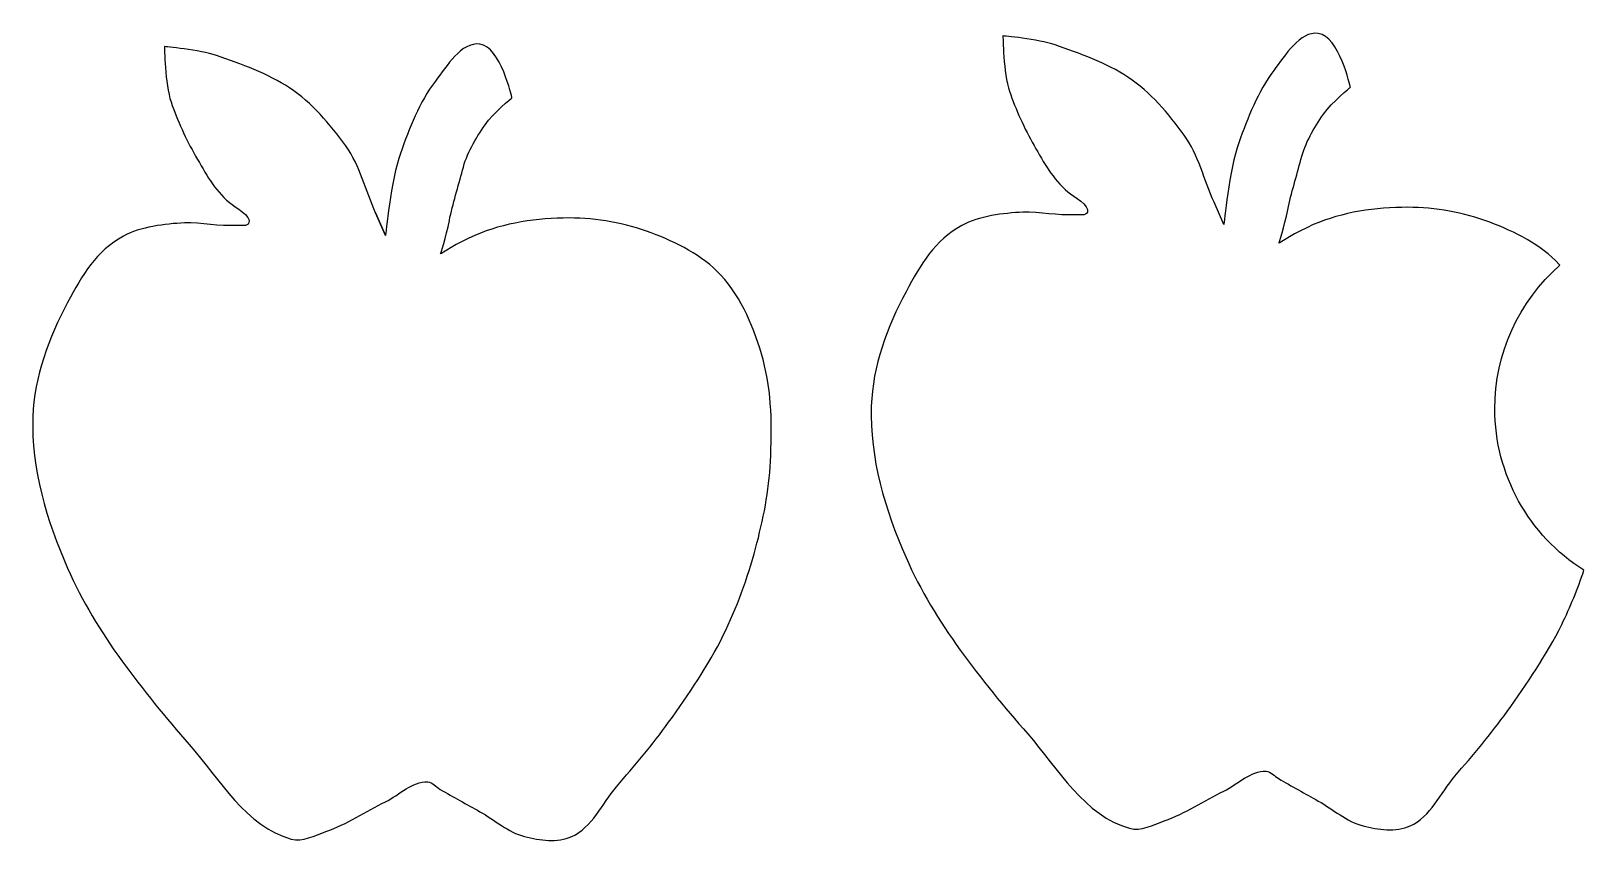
# Model space of a CAD drawing. Extents: x 15.5 to 43.7, y 263.3 to 278.1.
import ezdxf

# ---------------------------------------------------------------- set-up
doc = ezdxf.new("R2010")
doc.units = 0
doc.layers.add('Layer_1', color=7, linetype='CONTINUOUS')

msp = doc.modelspace()

# ---------------------------------------------------------------- linework, layer by layer
at = {"layer": 'Layer_1', "color": 1}
for points in [[(38.906981, 278.080638), (38.906981, 278.080638)], [(37.18884, 274.598611), (37.008043, 275.005408)]]:
    msp.add_lwpolyline(points, dxfattribs=at)
for points in [[(23.641088, 277.885997), (23.641088, 277.885997)], [(21.922893, 274.404011), (21.741937, 274.810985)]]:
    msp.add_lwpolyline(points, close=True, dxfattribs=at)
for points in [[(34.114161, 277.870625), (33.806773, 277.977361), (33.164419, 278.035438), (33.164419, 278.035438)], [(33.164419, 278.035438), (33.164419, 278.035438), (33.173876, 277.34655), (33.28348, 277.027817)], [(38.906981, 278.080638), (38.568495, 278.122715), (38.304272, 277.677005), (38.097243, 277.405951)], [(39.490715, 277.102231), (39.490715, 277.102231), (39.283829, 278.033792), (38.906981, 278.080638)], [(18.847882, 277.676168), (18.540495, 277.782903), (17.898218, 277.840757), (17.898218, 277.840757)], [(17.898218, 277.840757), (17.898218, 277.840757), (17.907793, 277.152268), (18.017389, 276.833532)], [(20.175649, 277.088416), (19.788552, 277.346652), (19.287463, 277.523531), (18.847882, 277.676168)], [(23.641088, 277.885997), (23.302604, 277.928074), (23.038399, 277.482686), (22.83137, 277.211633)], [(24.224784, 276.907643), (24.224784, 276.907643), (24.017935, 277.839151), (23.641088, 277.885997)], [(35.441489, 277.28303), (35.054393, 277.541266), (34.553742, 277.717988), (34.114161, 277.870625)], [(38.097243, 277.405951), (37.802182, 277.019642), (37.626496, 276.547465), (37.460039, 276.090751)], [(22.83137, 277.211633), (22.536309, 276.825324), (22.360606, 276.352904), (22.194149, 275.896188)], [(36.465095, 276.22635), (36.178538, 276.624752), (35.849741, 277.010682), (35.441489, 277.28303)], [(39.001237, 276.608893), (39.154433, 276.827175), (39.490715, 277.102231), (39.490715, 277.102231)], [(18.017389, 276.833532), (18.133582, 276.495612), (18.288495, 276.15729), (18.465556, 275.846903)], [(21.199246, 276.031906), (20.912689, 276.43031), (20.583898, 276.81607), (20.175649, 277.088416)], [(23.735423, 276.414238), (23.888619, 276.632521), (24.224784, 276.907643), (24.224784, 276.907643)], [(33.28348, 277.027817), (33.399671, 276.689895), (33.554557, 276.351527), (33.731618, 276.041141)], [(38.590581, 275.78648), (38.667188, 276.087636), (38.822723, 276.354538), (39.001237, 276.608893)], [(23.324404, 275.592014), (23.401011, 275.89317), (23.55691, 276.159883), (23.735423, 276.414238)], [(21.741937, 274.810985), (21.561055, 275.217968), (21.459301, 275.670348), (21.199246, 276.031906)], [(33.731618, 276.041141), (33.916084, 275.717768), (34.066545, 275.438936), (34.347325, 275.194475)], [(37.008043, 275.005408), (36.827164, 275.412389), (36.725152, 275.864792), (36.465095, 276.22635)], [(37.460039, 276.090751), (37.286915, 275.615737), (37.18884, 274.598611), (37.18884, 274.598611)], [(18.465556, 275.846903), (18.650023, 275.523533), (18.80034, 275.244498), (19.081118, 275.000038)], [(22.194149, 275.896188), (22.021026, 275.421176), (21.922893, 274.404011), (21.922893, 274.404011)], [(38.350802, 274.870912), (38.409674, 275.168108), (38.515891, 275.492859), (38.590581, 275.78648)], [(23.08501, 274.676324), (23.143883, 274.97352), (23.249712, 275.298393), (23.324404, 275.592014)], [(34.347325, 275.194475), (34.451143, 275.104085), (34.747104, 274.955972), (34.701757, 274.824609)], [(19.081118, 275.000038), (19.184938, 274.909648), (19.48098, 274.761392), (19.435634, 274.630029)], [(34.475759, 274.77941), (34.159746, 274.755703), (33.84265, 274.837617), (33.526016, 274.824609)], [(38.191502, 274.261268), (38.191502, 274.261268), (38.289642, 274.562169), (38.350802, 274.870912)], [(40.53527, 274.915009), (39.952843, 274.914444), (39.35106, 274.830025), (38.816579, 274.598611)], [(42.02741, 274.643811), (41.554736, 274.823217), (41.040846, 274.915556), (40.53527, 274.915009)], [(18.259952, 274.630029), (17.910621, 274.615678), (17.456341, 274.558963), (17.150287, 274.38994)], [(19.209617, 274.584789), (18.893605, 274.561074), (18.576585, 274.643036), (18.259952, 274.630029)], [(19.435634, 274.630029), (19.410556, 274.557376), (19.286261, 274.590538), (19.209617, 274.584789)], [(22.925706, 274.066552), (22.925706, 274.066552), (23.02385, 274.367581), (23.08501, 274.676324)], [(25.269162, 274.720507), (24.686735, 274.719858), (24.085269, 274.635423), (23.550788, 274.404011)], [(26.761338, 274.449251), (26.288662, 274.628655), (25.774739, 274.721056), (25.269162, 274.720507)], [(32.41642, 274.58428), (31.919723, 274.309971), (31.669265, 273.877406), (31.40053, 273.377669)], [(33.526016, 274.824609), (33.176687, 274.810272), (32.722473, 274.753302), (32.41642, 274.58428)], [(34.701757, 274.824609), (34.676667, 274.751954), (34.552402, 274.785159), (34.475759, 274.77941)], [(38.816579, 274.598611), (38.490119, 274.457266), (38.191502, 274.261267), (38.191502, 274.261268)], [(43.293549, 273.874865), (42.959017, 274.238023), (42.489035, 274.468604), (42.02741, 274.643811)], [(17.150287, 274.38994), (16.65359, 274.115632), (16.403338, 273.682827), (16.134604, 273.183091)], [(23.550788, 274.404011), (23.224328, 274.262665), (22.925706, 274.066552), (22.925706, 274.066552)], [(28.027498, 273.680542), (27.692966, 274.043698), (27.222961, 274.274042), (26.761338, 274.449251)], [(42.120563, 271.24612), (42.122064, 272.247011), (42.554472, 273.198791), (43.30733, 273.858329)], [(43.30733, 273.858329), (43.302518, 273.863653), (43.298415, 273.869586), (43.293549, 273.874865)], [(28.796206, 272.142947), (28.644288, 272.695429), (28.415714, 273.25911), (28.027498, 273.680542)], [(16.134604, 273.183091), (15.79134, 272.544754), (15.526918, 271.82732), (15.501614, 271.102982)], [(31.40053, 273.377669), (31.057266, 272.739333), (30.793038, 272.02172), (30.767734, 271.297383)], [(28.931924, 270.288857), (28.961884, 270.907794), (28.960501, 271.545462), (28.796206, 272.142947)], [(30.767734, 271.297383), (30.734799, 270.354574), (31.020306, 269.402473), (31.40053, 268.539102)], [(43.743894, 268.30759), (42.734828, 268.944059), (42.122163, 270.053097), (42.120563, 271.24612)], [(15.501614, 271.102982), (15.468678, 270.160173), (15.75438, 269.207834), (16.134604, 268.344465)], [(28.660669, 268.706201), (28.799674, 269.223102), (28.906044, 269.754217), (28.931924, 270.288857)], [(28.072738, 267.123546), (28.321779, 267.62823), (28.514514, 268.162725), (28.660669, 268.706201)], [(16.134604, 268.344465), (16.658698, 267.154421), (17.499166, 266.116707), (18.35043, 265.133739)], [(31.40053, 268.539102), (31.924625, 267.349059), (32.765151, 266.31124), (33.616415, 265.328272)], [(43.33875, 267.318158), (43.496363, 267.637563), (43.62892, 267.969586), (43.743894, 268.30759)], [(42.343807, 265.735069), (42.706016, 266.242124), (43.063002, 266.759355), (43.33875, 267.318158)], [(27.077834, 265.540889), (27.440044, 266.047944), (27.796992, 266.564741), (28.072738, 267.123546)], [(26.128348, 264.36503), (26.455239, 264.748347), (26.785003, 265.130961), (27.077834, 265.540889)], [(41.394614, 264.559326), (41.721507, 264.942643), (42.050976, 265.325142), (42.343807, 265.735069)], [(33.616415, 265.328272), (34.16804, 264.691296), (34.65819, 263.833405), (35.470702, 263.610134)], [(18.35043, 265.133739), (18.902055, 264.496763), (19.392009, 263.638816), (20.20452, 263.415544)], [(37.18884, 264.28813), (37.443633, 264.41176), (37.674939, 264.663963), (37.957785, 264.649727)], [(21.922893, 264.093772), (22.177687, 264.217403), (22.408756, 264.469743), (22.691602, 264.455508)], [(22.691602, 264.455508), (22.779383, 264.451077), (22.841626, 264.363949), (22.917619, 264.31979)], [(37.957785, 264.649727), (38.045565, 264.645297), (38.107792, 264.558287), (38.183786, 264.514128)], [(38.183786, 264.514128), (38.423034, 264.375103), (38.665449, 264.242351), (38.906981, 264.10733)], [(40.580468, 263.654784), (40.950969, 263.819791), (41.131439, 264.250722), (41.394614, 264.559326)], [(20.837511, 263.551081), (21.219174, 263.684962), (21.559004, 263.917211), (21.922893, 264.093772)], [(22.917619, 264.31979), (23.156869, 264.180764), (23.399555, 264.047838), (23.641088, 263.912817)], [(25.314401, 263.460604), (25.684902, 263.625611), (25.865171, 264.056426), (26.128348, 264.36503)], [(36.103498, 263.745733), (36.485158, 263.879614), (36.824951, 264.111569), (37.18884, 264.28813)], [(38.906981, 264.10733), (39.1779, 263.955878), (39.420667, 263.732641), (39.721124, 263.654784)], [(23.641088, 263.912817), (23.91201, 263.761365), (24.154757, 263.538461), (24.455214, 263.460604)], [(20.20452, 263.415544), (20.412624, 263.358358), (20.633859, 263.479645), (20.837511, 263.551081)], [(35.470702, 263.610134), (35.678804, 263.552947), (35.899844, 263.674297), (36.103498, 263.745733)], [(39.721124, 263.654784), (39.998362, 263.582944), (40.318845, 263.538269), (40.580468, 263.654784)], [(24.455214, 263.460604), (24.732452, 263.388764), (25.052779, 263.344088), (25.314401, 263.460604)]]:
    msp.add_open_spline(points, degree=3, dxfattribs=at)

doc.saveas('drawing.dxf')
